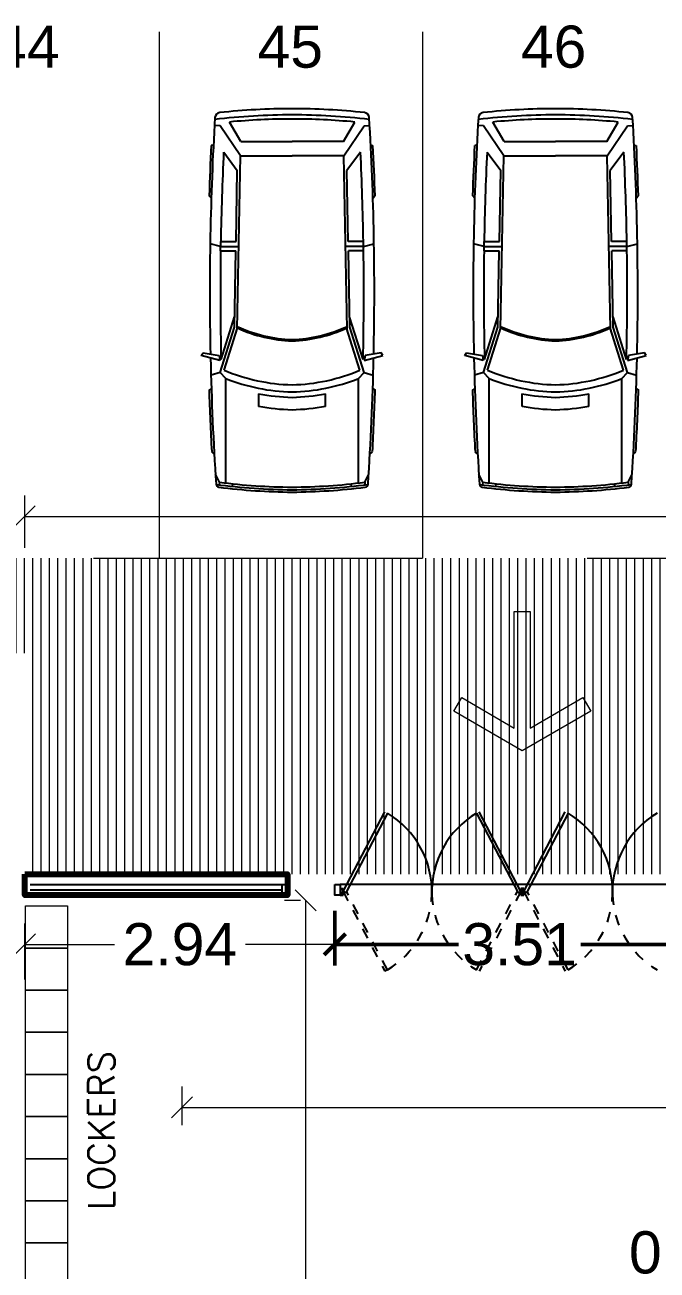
# Model space of a CAD drawing. Header units: inches. Extents: x 2 to 337, y 2 to 182.
# Drawn here: x 150.08 to 156.08, y 118.49 to 130.31 of the extents above; entities that cross this region are included whole.
import ezdxf

# ---------------------------------------------------------------- set-up
doc = ezdxf.new("R2010")
doc.units = ezdxf.units.IN
doc.header["$MEASUREMENT"] = 0
for name, pattern in [('HIDDEN', [0.375, 0.25, -0.125]), ('HIDDEN2', [4.7625, 3.175, -1.5875]), ('LÍNEAS_OCULTAS2', [0.1875, 0.125, -0.0625])]:
    doc.linetypes.add(name, pattern=pattern)
for name, color, linetype in [('ARQ-TXTS LOCAL', 3, 'Continuous'), ('AUTOS', 9, 'Continuous'), ('l carpinteria', 3, 'Continuous'), ('L pisos', 8, 'Continuous'), ('l vidrio', 135, 'Continuous')]:
    doc.layers.add(name, color=color, linetype=linetype)
for name, color, linetype, lineweight in [('IS-SANITARIOS', 6, 'Continuous', 9), ('L COTAS', 1, 'Continuous', 9), ('l gris', 9, 'Continuous', 5), ('l muro', 5, 'Continuous', 80), ('L PANELES', 136, 'Continuous', 50), ('L PROYEC', 4, 'HIDDEN2', 9)]:
    doc.layers.add(name, color=color, linetype=linetype, lineweight=lineweight)
doc.styles.add('2mm para 1.100', font='ARIAL.TTF')
doc.styles.add('3mm para 1.100', font='ARIAL.TTF')
doc.styles.add('RomanS', font='romans.shx')
doc.dimstyles.new('cotas 1.100', dxfattribs={"dimscale": 2, "dimtxt": 0.2, "dimasz": 0.1, "dimexe": 0.1, "dimexo": 0.05, "dimgap": 0.05, "dimtad": 0, "dimzin": 0, "dimdsep": 46, "dimtxsty": '2mm para 1.100', "dimblk": 'OBLIQUE', "dimcen": 0.09, "dimclrd": 256, "dimclre": 256, "dimclrt": 256, "dimaunit": 1, "dimadec": 3, "dimazin": 0, "dimtfac": 1, "dimtofl": 0, "dimtmove": 2, "dimatfit": 3, "dimfxl": 0, "dimtolj": 1, "dimtzin": 0, "dimlwd": -1, "dimlwe": -1, "dimarcsym": 0})

# ---------------------------------------------------------------- blocks, each defined once
blk = doc.blocks.new('E-120')
for p, q in [((1.249, 0.685), (1.297, 0.862)), ((1.297, 0.862), (1.321, 0.845)), ((1.321, 0.845), (1.297, 0.693)), ((0.094, 0.689), (0.171, 0.727)), ((0.361, 0.738), (0.383, 0.763)), ((0.982, 0.765), (0.969, 0.788)), ((1.136, 0.683), (1.111, 0.769)), ((2.333, 0.678), (2.358, 0.777)), ((2.789, 0.766), (2.813, 0.786)), ((3.294, 0.746), (3.29, 0.767)), ((3.477, 0.683), (3.48, 0.736)), ((0.094, 0.689), (0.069, 0.692)), ((0.086, 0.63), (1.078, 0.63)), ((1.078, 0.63), (1.136, 0.683)), ((1.136, 0.683), (1.566, 0.548)), ((1.158, 0.644), (1.558, 0.518)), ((1.297, 0.693), (1.249, 0.685)), ((1.26, 0.674), (1.665, 0.546)), ((2.29, 0.678), (2.29, 0.534)), ((2.29, 0.678), (2.378, 0.677)), ((2.333, 0.678), (2.333, 0.507)), ((2.378, 0.678), (2.378, 0.532)), ((3.228, 0.649), (3.052, 0.52)), ((3.191, 0.491), (3.477, 0.683)), ((3.328, 0.488), (3.513, 0.594)), ((0.079, 0.567), (0.054, 0.569)), ((1.546, 0.522), (3.191, 0.491)), ((1.566, 0.548), (2.29, 0.534)), ((2.378, 0.532), (3.052, 0.52)), ((3.191, 0.491), (3.191, 0)), ((3.328, 0.488), (3.328, 0)), ((0.814, 0.317), (0.934, 0.317)), ((3.191, -0.491), (3.191, 0)), ((3.328, -0.488), (3.328, 0)), ((0.814, -0.317), (0.934, -0.317)), ((0.078, -0.558), (0.053, -0.562)), ((1.136, -0.683), (1.566, -0.548)), ((1.158, -0.644), (1.558, -0.518)), ((1.26, -0.674), (1.665, -0.546)), ((1.546, -0.522), (3.191, -0.491)), ((1.566, -0.548), (2.29, -0.534)), ((2.29, -0.678), (2.29, -0.534)), ((2.333, -0.678), (2.333, -0.507)), ((2.378, -0.532), (3.052, -0.52)), ((2.378, -0.678), (2.378, -0.532)), ((3.228, -0.649), (3.052, -0.52)), ((3.191, -0.491), (3.477, -0.683)), ((3.328, -0.488), (3.513, -0.594)), ((0.094, -0.689), (0.069, -0.692)), ((0.086, -0.63), (1.078, -0.63)), ((0.094, -0.689), (0.171, -0.727)), ((1.078, -0.63), (1.136, -0.683)), ((1.136, -0.683), (1.111, -0.769)), ((1.249, -0.685), (1.297, -0.862)), ((1.297, -0.693), (1.249, -0.685)), ((1.321, -0.845), (1.297, -0.693)), ((2.29, -0.678), (2.378, -0.677)), ((2.333, -0.678), (2.358, -0.777)), ((3.477, -0.683), (3.48, -0.736)), ((0.361, -0.738), (0.383, -0.763)), ((0.982, -0.765), (0.969, -0.788)), ((2.789, -0.766), (2.813, -0.786)), ((3.294, -0.746), (3.29, -0.767)), ((1.297, -0.862), (1.321, -0.845))]:
    blk.add_line(p, q)
for centre, radius, start, end in [((5.769, -0.04), 5.747, 172.3934, 179.5979), ((0.077, 0.691), 0.03, 93.7373, 172.6816), ((1.903, -27.265), 28.046, 91.2874, 93.7373), ((1.903, -27.265), 28.069, 91.9055, 93.1027), ((1.903, -27.265), 28.046, 86.6212, 91.2121), ((1.903, -27.258), 28.06, 87.167, 88.1406), ((-2.869, -0.011), 6.45, 0.1016, 6.6242), ((3.553, 0.682), 0.05, 6.1594, 86.6212), ((5.769, -0.04), 5.769, 172.6816, 179.5994), ((5.769, -0.04), 5.722, 172.6816, 179.5961), ((2.76, -0.04), 1.81, 158.2817, 178.7222), ((2.76, -0.04), 1.742, 156.8644, 178.6721), ((1.903, -27.265), 27.946, 89.2062, 91.3172), ((1.903, -27.265), 27.946, 87.2823, 89.0264), ((-2.869, -0.011), 6.411, 0.1023, 5.4171), ((-2.869, -0.011), 6.509, 0.1007, 6.1594), ((2.76, -0.04), 1.325, 155.0855, 178.2544), ((2.76, -0.04), 1.313, 154.6813, 178.2383), ((2.76, -0.04), 1.978, 169.5792, 178.8307), ((2.76, -0.04), 1.861, 168.9125, 178.7568), ((5.769, 0.04), 5.769, 180.4006, 187.3184), ((5.769, 0.04), 5.747, 180.4021, 187.6066), ((5.769, 0.04), 5.722, 180.4039, 187.3184), ((2.76, 0.04), 1.978, 181.1693, 190.4208), ((2.76, 0.04), 1.861, 181.2432, 191.0875), ((2.76, 0.04), 1.81, 181.2778, 201.7183), ((2.76, 0.04), 1.742, 181.3279, 203.1356), ((2.76, 0.04), 1.325, 181.7456, 204.9145), ((2.76, 0.04), 1.313, 181.7617, 205.3187), ((-2.869, 0.011), 6.45, 353.3758, 359.8984), ((-2.869, 0.011), 6.411, 354.5829, 359.8977), ((-2.869, 0.011), 6.509, 353.8406, 359.8993), ((0.077, -0.691), 0.03, 187.3184, 266.2627), ((1.903, 27.265), 27.946, 268.6828, 270.7938), ((1.903, 27.265), 27.946, 270.9736, 272.7177), ((3.553, -0.682), 0.05, 273.3788, 353.8406), ((1.903, 27.265), 28.046, 266.2627, 268.7126), ((1.903, 27.265), 28.069, 266.8973, 268.0945), ((1.903, 27.265), 28.046, 268.7879, 273.3788), ((1.903, 27.258), 28.06, 271.8594, 272.833)]:
    blk.add_arc(centre, radius, start, end)
blk = doc.blocks.new('_Oblique')
at = {"color": 0, "linetype": 'ByBlock', "lineweight": -2}
blk.add_line((-0.5, -0.5), (0.5, 0.5), dxfattribs=at)
blk = doc.blocks.new('*D304')
at = {"layer": 'Defpoints', "color": 0}
for p in [(184.909, 125.648), (150.073, 125.25), (184.909, 125.254)]:
    blk.add_point(p, dxfattribs=at)
at = {"layer": 'L COTAS'}
for p, q in [((150.073, 125.35), (150.073, 125.848)), ((184.909, 125.354), (184.909, 125.848)), ((150.073, 125.648), (166.717, 125.648)), ((184.909, 125.648), (168.265, 125.648))]:
    blk.add_line(p, q, dxfattribs=at)
at = {"layer": 'L COTAS', "xscale": 0.2, "yscale": 0.2, "zscale": 0.2, "rotation": 180}
blk.add_blockref('_Oblique', (150.073, 125.648), dxfattribs=at)
at = {"layer": 'L COTAS', "xscale": 0.2, "yscale": 0.2, "zscale": 0.2}
blk.add_blockref('_Oblique', (184.909, 125.648), dxfattribs=at)
at = {"layer": 'L COTAS', "insert": (167.491, 125.648), "char_height": 0.4, "attachment_point": 5, "style": '2mm para 1.100'}
blk.add_mtext('\\A1;34.84', dxfattribs=at)
blk = doc.blocks.new('*D310')
at = {"layer": 'Defpoints', "color": 0}
for p in [(155.927, 118.104), (155.927, 117.554), (156.777, 117.554)]:
    blk.add_point(p, dxfattribs=at)
at = {"layer": 'L COTAS'}
for p, q in [((155.927, 117.654), (155.927, 118.304)), ((156.777, 117.654), (156.777, 118.304)), ((156.777, 118.104), (155.927, 118.104))]:
    blk.add_line(p, q, dxfattribs=at)
at = {"layer": 'L COTAS', "xscale": 0.2, "yscale": 0.2, "zscale": 0.2, "rotation": 180}
blk.add_blockref('_Oblique', (155.927, 118.104), dxfattribs=at)
at = {"layer": 'L COTAS', "xscale": 0.2, "yscale": 0.2, "zscale": 0.2}
blk.add_blockref('_Oblique', (156.777, 118.104), dxfattribs=at)
at = {"layer": 'L COTAS', "insert": (156.352, 118.658), "char_height": 0.4, "attachment_point": 5, "style": '2mm para 1.100'}
blk.add_mtext('\\A1;0.85', dxfattribs=at)
blk = doc.blocks.new('*D311')
at = {"layer": 'Defpoints', "color": 0}
for p in [(151.567, 120.037), (151.567, 119.768), (172.937, 117.817)]:
    blk.add_point(p, dxfattribs=at)
at = {"layer": 'L COTAS'}
for p, q in [((151.567, 119.868), (151.567, 120.237)), ((172.937, 117.917), (172.937, 120.237)), ((151.567, 120.037), (161.474, 120.037)), ((172.937, 120.037), (163.031, 120.037))]:
    blk.add_line(p, q, dxfattribs=at)
at = {"layer": 'L COTAS', "xscale": 0.2, "yscale": 0.2, "zscale": 0.2, "rotation": 180}
blk.add_blockref('_Oblique', (151.567, 120.037), dxfattribs=at)
at = {"layer": 'L COTAS', "xscale": 0.2, "yscale": 0.2, "zscale": 0.2}
blk.add_blockref('_Oblique', (172.937, 120.037), dxfattribs=at)
at = {"layer": 'L COTAS', "insert": (162.252, 120.037), "char_height": 0.4, "attachment_point": 5, "style": '2mm para 1.100'}
blk.add_mtext('\\A1;21.37', dxfattribs=at)
blk = doc.blocks.new('*D386')
at = {"layer": 'Defpoints', "color": 0}
for p in [(153.017, 122.002), (153.017, 121.584), (150.075, 121.152)]:
    blk.add_point(p, dxfattribs=at)
at = {"layer": 'L COTAS'}
for p, q in [((153.017, 121.902), (153.017, 121.384)), ((150.075, 121.252), (150.075, 121.784)), ((150.075, 121.584), (150.924, 121.584)), ((153.017, 121.584), (152.168, 121.584))]:
    blk.add_line(p, q, dxfattribs=at)
at = {"layer": 'L COTAS', "xscale": 0.2, "yscale": 0.2, "zscale": 0.2, "rotation": 180}
blk.add_blockref('_Oblique', (150.075, 121.584), dxfattribs=at)
at = {"layer": 'L COTAS', "xscale": 0.2, "yscale": 0.2, "zscale": 0.2}
blk.add_blockref('_Oblique', (153.017, 121.584), dxfattribs=at)
at = {"layer": 'L COTAS', "insert": (151.546, 121.584), "char_height": 0.4, "attachment_point": 5, "style": '2mm para 1.100'}
blk.add_mtext('\\A1;2.94', dxfattribs=at)
blk = doc.blocks.new('*D465')
at = {"layer": 'Defpoints', "color": 0}
for p in [(156.524, 122.052), (153.017, 122.002), (156.524, 121.584)]:
    blk.add_point(p, dxfattribs=at)
at = {"layer": 'L PANELES'}
for p, q in [((153.017, 121.902), (153.017, 121.384)), ((156.524, 121.952), (156.524, 121.384)), ((153.017, 121.584), (154.189, 121.584)), ((156.524, 121.584), (155.351, 121.584))]:
    blk.add_line(p, q, dxfattribs=at)
at = {"layer": 'L PANELES', "xscale": 0.2, "yscale": 0.2, "zscale": 0.2, "rotation": 180}
blk.add_blockref('_Oblique', (153.017, 121.584), dxfattribs=at)
at = {"layer": 'L PANELES', "xscale": 0.2, "yscale": 0.2, "zscale": 0.2}
blk.add_blockref('_Oblique', (156.524, 121.584), dxfattribs=at)
at = {"layer": 'L PANELES', "insert": (154.77, 121.584), "char_height": 0.4, "attachment_point": 5, "style": '2mm para 1.100'}
blk.add_mtext('\\A1;3.51', dxfattribs=at)
blk = doc.blocks.new('*D388')
at = {"layer": 'Defpoints', "color": 0}
for p in [(152.792, 122.002), (152.739, 110.054), (152.792, 110.054)]:
    blk.add_point(p, dxfattribs=at)
at = {"layer": 'L COTAS'}
for p, q in [((152.692, 122.002), (152.539, 122.002)), ((152.739, 122.002), (152.739, 116.785)), ((152.739, 110.054), (152.739, 115.27)), ((152.692, 110.054), (152.539, 110.054))]:
    blk.add_line(p, q, dxfattribs=at)
at = {"layer": 'L COTAS', "xscale": 0.2, "yscale": 0.2, "zscale": 0.2}
for p, rotation in [((152.739, 122.002), 90), ((152.739, 110.054), 270)]:
    blk.add_blockref('_Oblique', p, dxfattribs=dict(at, rotation=rotation))
at = {"layer": 'L COTAS', "insert": (152.739, 116.028), "char_height": 0.4, "attachment_point": 5, "rotation": 90, "style": '2mm para 1.100'}
blk.add_mtext('\\A1;11.95', dxfattribs=at)

msp = doc.modelspace()

# ---------------------------------------------------------------- hatches: boundary and pattern name
at = {"layer": 'l gris'}
h = msp.add_hatch(dxfattribs=at)
h.set_pattern_fill('LINE', color=256, scale=0.025, angle=90)
h.set_pattern_definition([(90, (-3667.70768, -701.38761), (-0.079375, 5e-18), [])])
h.paths.add_polyline_path([(141.35, 125.25), (170.35, 125.25), (170.369, 125.055), (170.426, 124.868), (170.518, 124.695), (170.643, 124.543), (170.794, 124.419), (170.967, 124.326), (171.155, 124.269), (171.35, 124.25), (185.111, 124.25), (185.156, 122.252), (150.075, 122.252), (150.075, 124.35), (141.35, 124.35)])

# ---------------------------------------------------------------- linework, layer by layer
at = {"linetype": 'Continuous', "lineweight": 13}
msp.add_lwpolyline([(154.72, 124.744), (154.87, 124.744), (154.87, 123.639), (155.37, 123.928), (155.445, 123.798), (154.795, 123.423), (154.146, 123.798), (154.221, 123.928), (154.72, 123.639), (154.72, 124.744)], close=True, dxfattribs=at)
at = {"layer": 'IS-SANITARIOS'}
for points in [[(150.08, 121.95), (150.48, 121.95), (150.48, 121.55), (150.08, 121.55), (150.08, 121.95)], [(150.08, 121.55), (150.48, 121.55), (150.48, 121.15), (150.08, 121.15), (150.08, 121.55)], [(150.08, 121.15), (150.48, 121.15), (150.48, 120.75), (150.08, 120.75), (150.08, 121.15)], [(150.08, 120.75), (150.48, 120.75), (150.48, 120.35), (150.08, 120.35), (150.08, 120.75)], [(150.08, 120.35), (150.48, 120.35), (150.48, 119.95), (150.08, 119.95), (150.08, 120.35)], [(150.08, 119.95), (150.48, 119.95), (150.48, 119.55), (150.08, 119.55), (150.08, 119.95)], [(150.08, 119.55), (150.48, 119.55), (150.48, 119.15), (150.08, 119.15), (150.08, 119.55)], [(150.08, 119.15), (150.48, 119.15), (150.48, 118.75), (150.08, 118.75), (150.08, 119.15)], [(150.08, 118.75), (150.48, 118.75), (150.48, 118.35), (150.08, 118.35), (150.08, 118.75)]]:
    msp.add_lwpolyline(points, dxfattribs=at)
at = {"layer": 'l carpinteria', "ltscale": 10}
for p, q in [((153.095, 122.086), (153.49, 122.842)), ((154.781, 122.086), (154.386, 122.842)), ((154.809, 122.086), (155.204, 122.842)), ((153.515, 122.829), (153.12, 122.073)), ((154.361, 122.829), (154.756, 122.073)), ((155.23, 122.829), (154.835, 122.073)), ((153.067, 122.115), (153.067, 122.115)), ((153.067, 122.115), (153.095, 122.115)), ((153.067, 122.101), (153.072, 122.101)), ((153.067, 122.066), (153.072, 122.066)), ((153.067, 122.052), (153.095, 122.052)), ((153.072, 122.11), (153.072, 122.101)), ((153.072, 122.11), (153.089, 122.11)), ((153.072, 122.058), (153.072, 122.066)), ((153.072, 122.058), (153.089, 122.058)), ((153.089, 122.1), (153.089, 122.11)), ((153.089, 122.1), (153.089, 122.083)), ((153.089, 122.1), (153.089, 122.1)), ((153.089, 122.058), (153.089, 122.083)), ((153.089, 122.083), (153.089, 122.083)), ((153.095, 122.115), (153.095, 122.106)), ((153.095, 122.106), (153.095, 122.106)), ((153.12, 122.073), (153.095, 122.086)), ((153.095, 122.052), (153.095, 122.077)), ((153.095, 122.077), (153.095, 122.077)), ((154.756, 122.073), (154.781, 122.086)), ((154.809, 122.115), (154.781, 122.115)), ((154.781, 122.115), (154.781, 122.106)), ((154.781, 122.115), (154.809, 122.115)), ((154.781, 122.115), (154.781, 122.115)), ((154.781, 122.106), (154.781, 122.106)), ((154.781, 122.101), (154.787, 122.101)), ((154.781, 122.052), (154.781, 122.077)), ((154.781, 122.077), (154.781, 122.077)), ((154.781, 122.066), (154.787, 122.066)), ((154.809, 122.052), (154.781, 122.052)), ((154.781, 122.052), (154.809, 122.052)), ((154.787, 122.1), (154.787, 122.11)), ((154.804, 122.11), (154.787, 122.11)), ((154.787, 122.11), (154.804, 122.11)), ((154.787, 122.11), (154.787, 122.101)), ((154.787, 122.1), (154.787, 122.083)), ((154.787, 122.1), (154.787, 122.1)), ((154.787, 122.058), (154.787, 122.083)), ((154.787, 122.083), (154.787, 122.083)), ((154.787, 122.058), (154.787, 122.066)), ((154.804, 122.058), (154.787, 122.058)), ((154.787, 122.058), (154.804, 122.058)), ((154.804, 122.11), (154.804, 122.101)), ((154.804, 122.1), (154.804, 122.11)), ((154.809, 122.101), (154.804, 122.101)), ((154.804, 122.1), (154.804, 122.1)), ((154.804, 122.1), (154.804, 122.083)), ((154.804, 122.083), (154.804, 122.083)), ((154.804, 122.058), (154.804, 122.083)), ((154.809, 122.066), (154.804, 122.066)), ((154.804, 122.058), (154.804, 122.066)), ((154.809, 122.115), (154.809, 122.115)), ((154.809, 122.115), (154.809, 122.106)), ((154.809, 122.106), (154.809, 122.106)), ((154.835, 122.073), (154.809, 122.086)), ((154.809, 122.077), (154.809, 122.077)), ((154.809, 122.052), (154.809, 122.077))]:
    msp.add_line(p, q, dxfattribs=at)
at = {"layer": 'l carpinteria', "linetype": 'HIDDEN', "ltscale": 0.4}
for p, q in [((153.095, 122.086), (153.49, 121.329)), ((153.515, 121.342), (153.127, 122.086)), ((154.361, 121.342), (154.749, 122.086)), ((154.781, 122.086), (154.386, 121.329)), ((154.809, 122.086), (155.204, 121.329)), ((155.23, 121.342), (154.842, 122.086))]:
    msp.add_line(p, q, dxfattribs=at)
at = {"layer": 'l carpinteria', "linetype": 'HIDDEN', "ltscale": 0.3}
msp.add_line((153.515, 121.342), (153.49, 121.329), dxfattribs=at)
at = {"layer": 'l carpinteria', "ltscale": 10}
for points in [[(152.517, 122.152), (152.567, 122.152), (152.567, 122.052), (152.517, 122.052)], [(153.017, 122.152), (153.067, 122.152), (153.067, 122.052), (153.017, 122.052)]]:
    msp.add_lwpolyline(points, close=True, dxfattribs=at)
for centre, start, end in [((153.073, 122.086), 358.2799, 59.2672), ((154.803, 122.086), 120.7328, 181.7201), ((154.788, 122.086), 358.2799, 59.2672), ((156.517, 122.086), 120.7328, 181.7201)]:
    msp.add_arc(centre, 0.865, start, end, dxfattribs=at)
at = {"layer": 'l carpinteria', "linetype": 'HIDDEN', "ltscale": 0.4}
for centre, start, end in [((153.073, 122.086), 300.7328, 358.222), ((154.803, 122.086), 181.778, 239.2672), ((154.788, 122.086), 300.7328, 358.222), ((156.517, 122.086), 181.778, 239.2672)]:
    msp.add_arc(centre, 0.865, start, end, dxfattribs=at)
at = {"layer": 'l carpinteria', "ltscale": 10}
for points in [[(153.072, 122.101), (153.067, 122.101), (153.072, 122.11), (153.067, 122.115)], [(153.072, 122.11), (153.067, 122.115), (153.089, 122.11), (153.095, 122.115)], [(153.072, 122.058), (153.067, 122.052), (153.072, 122.066), (153.067, 122.066)], [(153.089, 122.058), (153.095, 122.052), (153.072, 122.058), (153.067, 122.052)], [(153.089, 122.11), (153.095, 122.115), (153.089, 122.1), (153.095, 122.106)], [(153.089, 122.1), (153.095, 122.106), (153.089, 122.083), (153.095, 122.077)], [(153.089, 122.1), (153.095, 122.106), (153.089, 122.1), (153.095, 122.106)], [(153.089, 122.083), (153.095, 122.077), (153.089, 122.058), (153.095, 122.052)], [(153.089, 122.083), (153.095, 122.077), (153.089, 122.083), (153.095, 122.077)], [(154.787, 122.11), (154.781, 122.115), (154.787, 122.1), (154.781, 122.106)], [(154.804, 122.11), (154.809, 122.115), (154.787, 122.11), (154.781, 122.115)], [(154.787, 122.11), (154.781, 122.115), (154.804, 122.11), (154.809, 122.115)], [(154.787, 122.101), (154.781, 122.101), (154.787, 122.11), (154.781, 122.115)], [(154.787, 122.1), (154.781, 122.106), (154.787, 122.083), (154.781, 122.077)], [(154.787, 122.1), (154.781, 122.106), (154.787, 122.1), (154.781, 122.106)], [(154.787, 122.083), (154.781, 122.077), (154.787, 122.058), (154.781, 122.052)], [(154.787, 122.083), (154.781, 122.077), (154.787, 122.083), (154.781, 122.077)], [(154.787, 122.058), (154.781, 122.052), (154.787, 122.066), (154.781, 122.066)], [(154.787, 122.058), (154.781, 122.052), (154.804, 122.058), (154.809, 122.052)], [(154.804, 122.058), (154.809, 122.052), (154.787, 122.058), (154.781, 122.052)], [(154.804, 122.101), (154.809, 122.101), (154.804, 122.11), (154.809, 122.115)], [(154.804, 122.11), (154.809, 122.115), (154.804, 122.1), (154.809, 122.106)], [(154.804, 122.1), (154.809, 122.106), (154.804, 122.1), (154.809, 122.106)], [(154.804, 122.1), (154.809, 122.106), (154.804, 122.083), (154.809, 122.077)], [(154.804, 122.083), (154.809, 122.077), (154.804, 122.083), (154.809, 122.077)], [(154.804, 122.083), (154.809, 122.077), (154.804, 122.058), (154.809, 122.052)], [(154.804, 122.058), (154.809, 122.052), (154.804, 122.066), (154.809, 122.066)]]:
    msp.add_solid(points, dxfattribs=at)
at = {"layer": 'l gris'}
for p, q in [((151.35, 130.25), (151.35, 125.25)), ((153.85, 130.25), (153.85, 125.25))]:
    msp.add_line(p, q, dxfattribs=at)
at = {"layer": 'l muro'}
msp.add_lwpolyline([(150.075, 122.252), (152.567, 122.252), (152.567, 122.052), (150.075, 122.052)], close=True, dxfattribs=at)
at = {"layer": 'L pisos'}
msp.add_line((156.524, 122.152), (153.067, 122.152), dxfattribs=at)
at = {"layer": 'L PROYEC', "linetype": 'LÍNEAS_OCULTAS2', "ltscale": 25}
msp.add_line((141.35, 125.25), (185.111, 125.25), dxfattribs=at)
at = {"layer": 'l vidrio'}
for p, q in [((150.125, 122.152), (152.517, 122.152)), ((150.125, 122.102), (152.517, 122.102))]:
    msp.add_line(p, q, dxfattribs=at)

# ---------------------------------------------------------------- block references
at = {"layer": 'AUTOS', "color": 0, "rotation": 90.00000000000001}
for p in [(152.611, 125.879), (155.111, 125.879)]:
    msp.add_blockref('E-120', p, dxfattribs=at)

# ---------------------------------------------------------------- texts
at = {"layer": 'ARQ-TXTS LOCAL', "insert": (150.924, 120.575), "char_height": 0.25, "attachment_point": 9, "rotation": 90, "style": 'RomanS'}
msp.add_mtext_dynamic_manual_height_columns('LOCKERS', width=2.67165, gutter_width=1.15, heights=[0], dxfattribs=at)
at = {"layer": 'l gris', "style": '3mm para 1.100'}
for s, p in [('44', (149.783, 129.907)), ('45', (152.283, 129.907)), ('46', (154.783, 129.907))]:
    msp.add_text(s, height=0.4, rotation=0.1222, dxfattribs=at).set_placement(p)

# ---------------------------------------------------------------- dimensions: what is measured, and where the dimension line sits
at = {"layer": 'L COTAS'}
for base, p1, p2, picture, middle in [((184.909, 125.648), (150.073, 125.25), (184.909, 125.254), '*D304', (167.491, 125.648)), ((153.017, 121.584), (150.075, 121.152), (153.017, 122.002), '*D386', (151.546, 121.584)), ((151.567, 120.037), (172.937, 117.817), (151.567, 119.768), '*D311', (162.252, 120.037)), ((155.927, 118.104), (156.777, 117.554), (155.927, 117.554), '*D310', (156.352, 118.658))]:
    dim = msp.add_linear_dim(base=base, p1=p1, p2=p2, dimstyle='cotas 1.100', override={"dimfxl": 0.1, "dimarcsym": 1}, dxfattribs=at)
    dim.commit()
    dim.dimension.update_dxf_attribs({"geometry": picture, "text_midpoint": middle})
dim = msp.add_linear_dim(base=(152.739, 110.054), p1=(152.792, 122.002), p2=(152.792, 110.054), angle=90, dimstyle='cotas 1.100', override={"dimfxl": 0.1, "dimarcsym": 1}, dxfattribs=at)
dim.commit()
dim.dimension.update_dxf_attribs({"geometry": '*D388', "text_midpoint": (152.739, 116.028)})
at = {"layer": 'L PANELES'}
dim = msp.add_linear_dim(base=(156.524, 121.584), p1=(153.017, 122.002), p2=(156.524, 122.052), dimstyle='cotas 1.100', override={"dimarcsym": 1}, dxfattribs=at)
dim.commit()
dim.dimension.update_dxf_attribs({"geometry": '*D465', "text_midpoint": (154.77, 121.584)})

doc.saveas('drawing.dxf')
